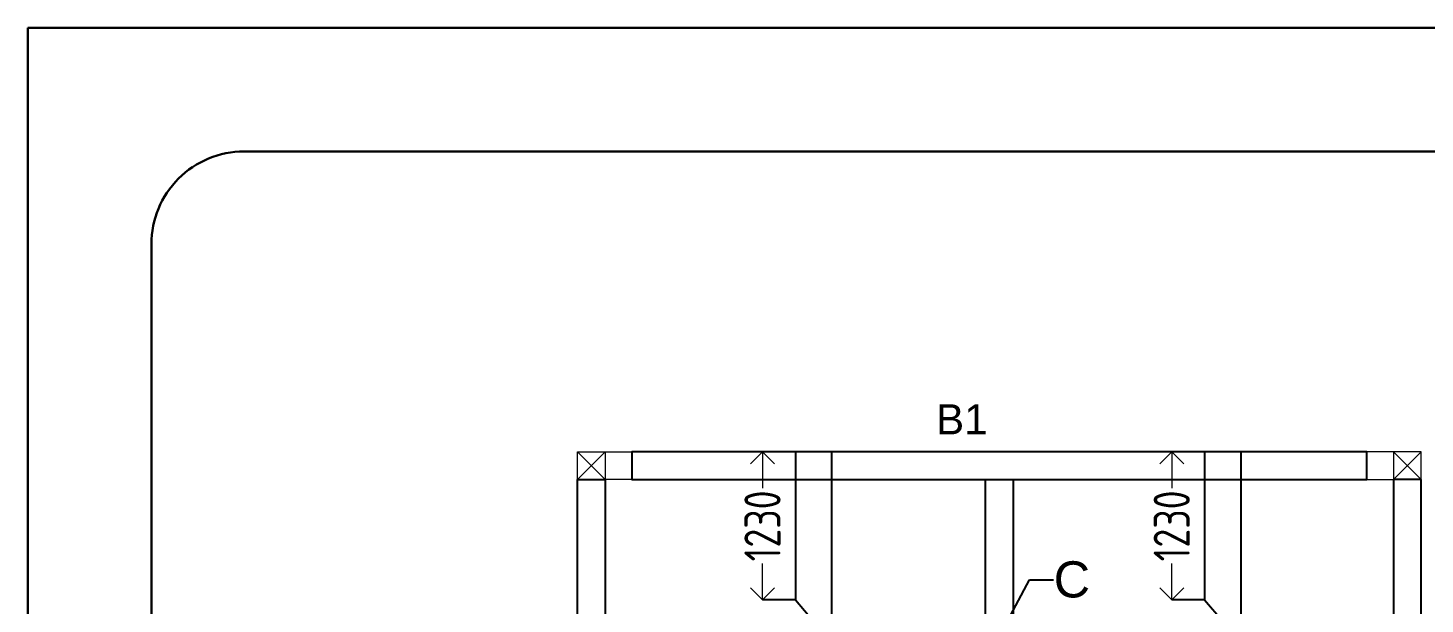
# Model space of a CAD drawing. Header units: inches. Extents: x -605 to 2991212, y -2872845 to 0.
# Drawn here: x 2822854 to 2834447, y -2235467 to -2230683 of the extents above; entities that cross this region are included whole.
import ezdxf
from ezdxf import colors
from ezdxf.entities.mleader import LeaderData, LeaderLine
from ezdxf.enums import TextEntityAlignment as Align
from ezdxf.math import Vec2, Vec3

# ---------------------------------------------------------------- set-up
doc = ezdxf.new("R2010")
doc.units = ezdxf.units.IN
doc.header["$LTSCALE"] = 600
doc.header["$MEASUREMENT"] = 0
for name, color, linetype, lineweight in [('rDIMension', 1, 'Continuous', 18), ('rRCC 2', 40, 'Continuous', 15), ('rREINF 1', 1, 'Continuous', 25), ('rSHEET', 2, 'Continuous', 30)]:
    doc.layers.add(name, color=color, linetype=linetype, lineweight=lineweight)
doc.styles.add('DIM', font='geniso.shx', dxfattribs={"width": 0.85})
doc.styles.get("Standard").update_dxf_attribs({"font": 'arial.ttf'})
doc.dimstyles.new('ST-100', dxfattribs={"dimscale": 100, "dimtxt": 2.5, "dimasz": 2, "dimexe": 0.18, "dimexo": 0.0625, "dimgap": 0.2, "dimtad": 0, "dimdec": 0, "dimzin": 0, "dimdsep": 46, "dimtxsty": 'DIM', "dimblk": 'OPEN90', "dimcen": 0.09, "dimclrd": 256, "dimclrt": 7, "dimadec": 0, "dimazin": 0, "dimtfac": 1, "dimtdec": 0, "dimtofl": 0, "dimtmove": 0, "dimatfit": 3, "dimldrblk": 'OPEN90', "dimfxl": 1, "dimtolj": 1, "dimtzin": 0, "dimlwd": -1, "dimarcsym": 0})

# ---------------------------------------------------------------- blocks, each defined once
blk = doc.blocks.new('_Open90')
at = {"color": 0, "linetype": 'ByBlock', "lineweight": -2}
for p, q in [((0, 0), (-1, 0)), ((-0.5, 0.5), (0, 0)), ((0, 0), (-0.5, -0.5))]:
    blk.add_line(p, q, dxfattribs=at)
blk = doc.blocks.new('*D1255')
at = {"layer": 'Defpoints', "color": 0, "linetype": 'ByBlock'}
for p in [(2828949, -2234203), (2829222, -2234203), (2829222, -2235433)]:
    blk.add_point(p, dxfattribs=at)
at = {"layer": 'rDIMension', "color": 0, "linetype": 'ByBlock', "lineweight": -2}
for p, q in [((2829222, -2234203), (2828949, -2234203)), ((2829222, -2235433), (2828949, -2235433))]:
    blk.add_line(p, q, dxfattribs=at)
at = {"layer": 'rDIMension'}
for p, q in [((2828949, -2234403), (2828949, -2234505)), ((2828949, -2235233), (2828949, -2235131))]:
    blk.add_line(p, q, dxfattribs=at)
at = {"layer": 'rDIMension', "linetype": 'ByBlock', "xscale": 200, "yscale": 200, "zscale": 200}
for p, rotation in [((2828949, -2234203), 90), ((2828949, -2235433), 270)]:
    blk.add_blockref('_Open90', p, dxfattribs=dict(at, rotation=rotation))
at = {"layer": 'rDIMension', "color": 7, "linetype": 'ByBlock', "insert": (2828949, -2234818), "char_height": 300, "attachment_point": 5, "rotation": 90, "style": 'DIM'}
blk.add_mtext('\\A1;1230', dxfattribs=at)
blk = doc.blocks.new('*D1257')
at = {"layer": 'Defpoints', "color": 0, "linetype": 'ByBlock'}
for p in [(2832345, -2234203), (2832618, -2234203), (2832618, -2235433)]:
    blk.add_point(p, dxfattribs=at)
at = {"layer": 'rDIMension', "color": 0, "linetype": 'ByBlock', "lineweight": -2}
for p, q in [((2832618, -2234203), (2832345, -2234203)), ((2832618, -2235433), (2832345, -2235433))]:
    blk.add_line(p, q, dxfattribs=at)
at = {"layer": 'rDIMension'}
for p, q in [((2832345, -2234403), (2832345, -2234505)), ((2832345, -2235233), (2832345, -2235131))]:
    blk.add_line(p, q, dxfattribs=at)
at = {"layer": 'rDIMension', "linetype": 'ByBlock', "xscale": 200, "yscale": 200, "zscale": 200}
for p, rotation in [((2832345, -2234203), 90), ((2832345, -2235433), 270)]:
    blk.add_blockref('_Open90', p, dxfattribs=dict(at, rotation=rotation))
at = {"layer": 'rDIMension', "color": 7, "linetype": 'ByBlock', "insert": (2832345, -2234818), "char_height": 300, "attachment_point": 5, "rotation": 90, "style": 'DIM'}
blk.add_mtext('\\A1;1230', dxfattribs=at)

msp = doc.modelspace()

# ---------------------------------------------------------------- linework, layer by layer
at = {"color": 1, "linetype": 'ByBlock'}
for points in [[(2833964.5, -2234202.9), (2827864.5, -2234202.9), (2827864.5, -2234432.9), (2833964.5, -2234432.9)], [(2827414.5, -2234432.9), (2827644.5, -2234432.9), (2827644.5, -2238084), (2827414.5, -2238084)], [(2830799.5, -2234432.9), (2831029.5, -2234432.9), (2831029.5, -2238084), (2830799.5, -2238084)], [(2834414.5, -2234432.9), (2834184.5, -2234432.9), (2834184.5, -2238084), (2834414.5, -2238084)]]:
    msp.add_lwpolyline(points, close=True, dxfattribs=at)
at = {"color": 4, "linetype": 'ByBlock'}
for points in [[(2829222, -2234202.9), (2829222, -2235432.9), (2829372, -2235609.8)], [(2829522, -2234202.9), (2829522, -2238199)], [(2832617.8, -2234202.9), (2832617.8, -2235432.9), (2832767.8, -2235609.8)], [(2832917.8, -2234202.9), (2832917.8, -2238199)]]:
    msp.add_lwpolyline(points, dxfattribs=at)
at = {"layer": 'rRCC 2', "color": 6}
for p, q in [((2827414.5, -2234202.9), (2827644.5, -2234432.9)), ((2827414.5, -2234432.9), (2827644.5, -2234202.9)), ((2834414.5, -2234202.9), (2834184.5, -2234432.9)), ((2834414.5, -2234432.9), (2834184.5, -2234202.9))]:
    msp.add_line(p, q, dxfattribs=at)
for points in [[(2827414.5, -2234432.9), (2827414.5, -2234202.9), (2827864.5, -2234202.9), (2827864.5, -2234432.9)], [(2827414.5, -2234202.9), (2827644.5, -2234202.9), (2827644.5, -2234432.9), (2827414.5, -2234432.9)], [(2834414.5, -2234432.9), (2834414.5, -2234202.9), (2833964.5, -2234202.9), (2833964.5, -2234432.9)], [(2834414.5, -2234202.9), (2834184.5, -2234202.9), (2834184.5, -2234432.9), (2834414.5, -2234432.9)]]:
    msp.add_lwpolyline(points, close=True, dxfattribs=at)
at = {"layer": 'rSHEET'}
msp.add_lwpolyline([(2899023.7, -2338408.5), (2899023.7, -2230682.9), (2822854, -2230682.9), (2822854, -2338408.5)], close=True, dxfattribs=at)
msp.add_lwpolyline([(2897999.7, -2336613), (2897999.7, -2232478.3, 0.4142136), (2897230.2, -2231708.9), (2824647.5, -2231708.9, 0.4142136), (2823878.1, -2232478.3), (2823878.1, -2336613, 0.4142136), (2824647.5, -2337382.5), (2897230.2, -2337382.5, 0.4142136)], format="xyb", close=True, dxfattribs=at)

# ---------------------------------------------------------------- texts
at = {"layer": 'rRCC 2'}
msp.add_text('B1', height=250, dxfattribs=at).set_placement((2830603.1, -2233932.8), align=Align.MIDDLE_CENTER)

# ---------------------------------------------------------------- dimensions: what is measured, and where the dimension line sits
at = {"layer": 'rDIMension', "color": 1, "linetype": 'ByBlock'}
for base, p1, p2, picture, middle in [((2828949.3, -2234202.9), (2829222, -2235432.9), (2829222, -2234202.9), '*D1255', (2828949.3, -2234817.9)), ((2832345.1, -2234202.9), (2832617.8, -2235432.9), (2832617.8, -2234202.9), '*D1257', (2832345.1, -2234817.9))]:
    dim = msp.add_linear_dim(base=base, p1=p1, p2=p2, angle=90, dimstyle='ST-100', override={"dimtxt": 3, "dimexe": 0, "dimexo": 0, "dimtmove": 1, "dimfxl": 1.25, "dimtfillclr": 256, "dimarcsym": 2}, dxfattribs=at)
    dim.commit()
    dim.dimension.update_dxf_attribs({"geometry": picture, "text_midpoint": middle})

# ---------------------------------------------------------------- leaders
at = {"layer": 'rREINF 1', "color": 3, "linetype": 'ByBlock'}
ml = msp.add_multileader_mtext('Standard', dxfattribs=at)
ml.set_content('C', color=3)
ml.set_leader_properties()
ml.build(insert=Vec2(0, 0))
ml.multileader.update_dxf_attribs({"text_top_attachment_type": 0, "text_bottom_attachment_type": 0, "dogleg_length": 200, "arrow_head_size": 200})
ctx = ml.context
ctx.base_point, ctx.char_height, ctx.arrow_head_size, ctx.landing_gap_size, ctx.plane_origin = Vec3(2831365.2, -2235264.7), 300, 200, 0.09, Vec3(2830394.4, -2236167.2)
notes = []
notes.append((ctx, [(0, (1, 1, 0), (2831165.2, -2235264.7), (1, 0), 200, [(0, [(2830815.8, -2235916.6)], 256, [])])]))
ctx.mtext.insert, ctx.mtext.flow_direction = Vec3(2831365.3, -2235112.1), 5
for ctx, leaders in notes:
    for number, flags, end, landing, length, lines in leaders:
        leader = LeaderData()
        leader.index, (leader.has_last_leader_line, leader.has_dogleg_vector, leader.attachment_direction) = number, flags
        leader.last_leader_point, leader.dogleg_vector, leader.dogleg_length = Vec3(end), Vec3(landing), length
        for number, points, colour, breaks in lines:
            line = LeaderLine()
            line.index, line.vertices, line.color, line.breaks = number, Vec3.list(points), colors.encode_raw_color(colour), breaks
            leader.lines.append(line)
        ctx.leaders.append(leader)

doc.saveas('drawing.dxf')
